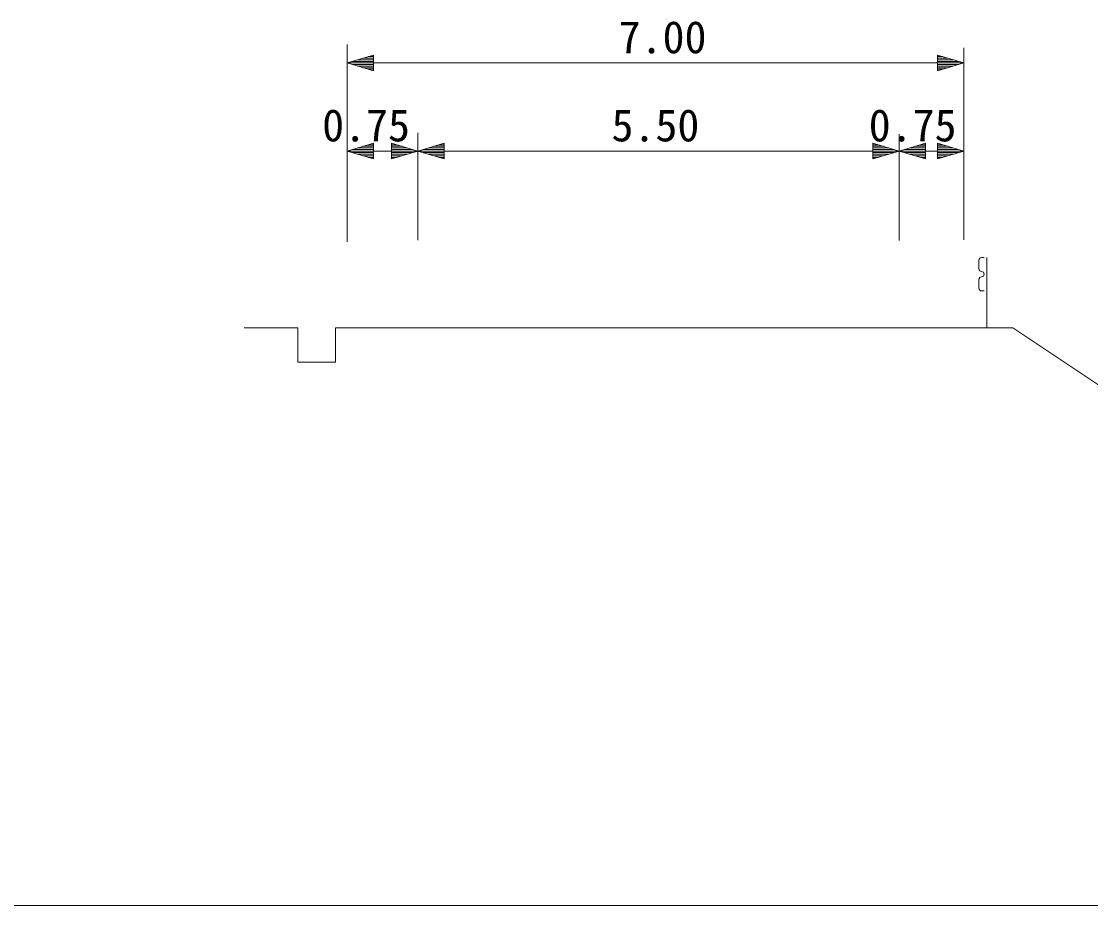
# Model space of a CAD drawing. Units: millimetres, scale not verified. Extents: x 40000 to 680000, y 20000 to 380000.
# Drawn here: x 188821 to 249556, y 205000 to 255243 of the extents above; entities that cross this region are included whole.
import ezdxf
from ezdxf.enums import TextEntityAlignment as Align

# ---------------------------------------------------------------- set-up
doc = ezdxf.new("R2010")
doc.units = ezdxf.units.MM
doc.header["$LTSCALE"] = 1000
for name, color, linetype, lineweight in [('M-BGD', 7, 'Continuous', 13), ('M-STR-HTXT', 7, 'Continuous', 13), ('M-TTL-BAND', 7, 'Continuous', 13)]:
    doc.layers.add(name, color=color, linetype=linetype, lineweight=lineweight)
doc.styles.add('ＭＳ ゴシック', font='')
doc.styles.get('ＭＳ ゴシック').set_extended_font_data('MS Gothic')

msp = doc.modelspace()

# ---------------------------------------------------------------- linework, layer by layer
at = {"layer": 'M-BGD'}
for p, q in [((243511, 241829), (243361, 241829)), ((243661, 237829), (243661, 241829)), ((243211, 241679), (243211, 241179)), ((243211, 240579), (243211, 240079)), ((243511, 239929), (243361, 239929))]:
    msp.add_line(p, q, dxfattribs=at)
for points in [[(201468, 237829), (204533, 237829), (204533, 235882), (206661, 235882), (206661, 237829)], [(206661, 237829), (245143, 237829), (252461, 232951)]]:
    msp.add_lwpolyline(points, dxfattribs=at)
for centre, start, end in [((243361, 241679), 90, 180), ((243361, 241179), 180, 270), ((243361, 240579), 90, 180), ((243361, 240879), 270, 90), ((243361, 240079), 180, 270)]:
    msp.add_arc(centre, 150, start, end, dxfattribs=at)
at = {"layer": 'M-STR-HTXT'}
for p, q in [((207322, 253926), (207322, 242712)), ((207322, 252883), (208822, 253333)), ((208822, 252433), (208822, 253333)), ((242351, 252883), (240851, 253333)), ((240851, 253333), (240851, 252433)), ((242351, 253735), (242351, 242835)), ((207322, 252883), (208822, 252433)), ((207322, 252883), (208822, 252883)), ((208822, 252973), (207622, 252973)), ((208822, 252793), (207622, 252793)), ((207922, 253063), (208822, 253063)), ((207922, 252703), (208822, 252703)), ((208822, 253153), (208222, 253153)), ((208522, 253243), (208822, 253243)), ((208822, 252883), (240851, 252883)), ((241151, 253243), (240851, 253243)), ((240851, 253153), (241451, 253153)), ((241751, 253063), (240851, 253063)), ((240851, 252973), (242051, 252973)), ((242351, 252883), (240851, 252433)), ((242351, 252883), (240851, 252883)), ((240851, 252793), (242051, 252793)), ((241751, 252703), (240851, 252703)), ((208822, 252613), (208222, 252613)), ((208522, 252523), (208822, 252523)), ((240851, 252613), (241451, 252613)), ((241151, 252523), (240851, 252523)), ((211343, 248906), (211343, 242820)), ((238686, 248844), (238686, 242785)), ((207322, 247874), (208822, 248324)), ((207322, 247874), (208822, 247424)), ((207322, 247874), (208822, 247874)), ((208822, 247964), (207622, 247964)), ((207922, 248054), (208822, 248054)), ((208822, 248144), (208222, 248144)), ((208522, 248234), (208822, 248234)), ((208822, 247424), (208822, 248324)), ((208822, 247874), (209843, 247874)), ((211343, 247874), (209843, 248324)), ((209843, 248324), (209843, 247424)), ((210143, 248234), (209843, 248234)), ((209843, 248144), (210443, 248144)), ((210743, 248054), (209843, 248054)), ((209843, 247964), (211043, 247964)), ((211343, 247874), (209843, 247424)), ((211343, 247874), (209843, 247874)), ((211343, 247874), (212843, 248324)), ((211343, 247874), (212843, 247424)), ((211343, 247874), (212843, 247874)), ((212843, 247964), (211643, 247964)), ((211943, 248054), (212843, 248054)), ((212843, 248144), (212243, 248144)), ((212543, 248234), (212843, 248234)), ((212843, 247424), (212843, 248324)), ((212843, 247874), (237186, 247874)), ((238686, 247874), (237186, 248324)), ((237186, 248324), (237186, 247424)), ((237486, 248234), (237186, 248234)), ((237186, 248144), (237786, 248144)), ((238086, 248054), (237186, 248054)), ((237186, 247964), (238386, 247964)), ((238686, 247874), (237186, 247424)), ((238686, 247874), (237186, 247874)), ((238686, 247874), (240186, 248324)), ((238686, 247874), (240186, 247424)), ((238686, 247874), (240186, 247874)), ((240186, 247964), (238986, 247964)), ((239286, 248054), (240186, 248054)), ((240186, 248144), (239586, 248144)), ((239886, 248234), (240186, 248234)), ((240186, 247424), (240186, 248324)), ((240186, 247874), (240851, 247874)), ((242351, 247874), (240851, 248324)), ((240851, 248324), (240851, 247424)), ((241151, 248234), (240851, 248234)), ((240851, 248144), (241451, 248144)), ((241751, 248054), (240851, 248054)), ((240851, 247964), (242051, 247964)), ((242351, 247874), (240851, 247424)), ((242351, 247874), (240851, 247874)), ((208822, 247784), (207622, 247784)), ((207922, 247694), (208822, 247694)), ((208822, 247604), (208222, 247604)), ((208522, 247514), (208822, 247514)), ((209843, 247784), (211043, 247784)), ((210743, 247694), (209843, 247694)), ((209843, 247604), (210443, 247604)), ((210143, 247514), (209843, 247514)), ((212843, 247784), (211643, 247784)), ((211943, 247694), (212843, 247694)), ((212843, 247604), (212243, 247604)), ((212543, 247514), (212843, 247514)), ((237186, 247784), (238386, 247784)), ((238086, 247694), (237186, 247694)), ((237186, 247604), (237786, 247604)), ((237486, 247514), (237186, 247514)), ((240186, 247784), (238986, 247784)), ((239286, 247694), (240186, 247694)), ((240186, 247604), (239586, 247604)), ((239886, 247514), (240186, 247514)), ((240851, 247784), (242051, 247784)), ((241751, 247694), (240851, 247694)), ((240851, 247604), (241451, 247604)), ((241151, 247514), (240851, 247514))]:
    msp.add_line(p, q, dxfattribs=at)
at = {"layer": 'M-TTL-BAND'}
msp.add_line((40000, 205000), (579000, 205000), dxfattribs=at)

# ---------------------------------------------------------------- texts
at = {"layer": 'M-STR-HTXT', "style": 'ＭＳ ゴシック'}
for s, p in [('7.00', (225242, 252883)), ('0.75', (208400, 247874)), ('5.50', (224836, 247874)), ('0.75', (239445, 247874))]:
    msp.add_text(s, height=1833, dxfattribs=at).set_placement(p, align=Align.BOTTOM_CENTER)

doc.saveas('drawing.dxf')
